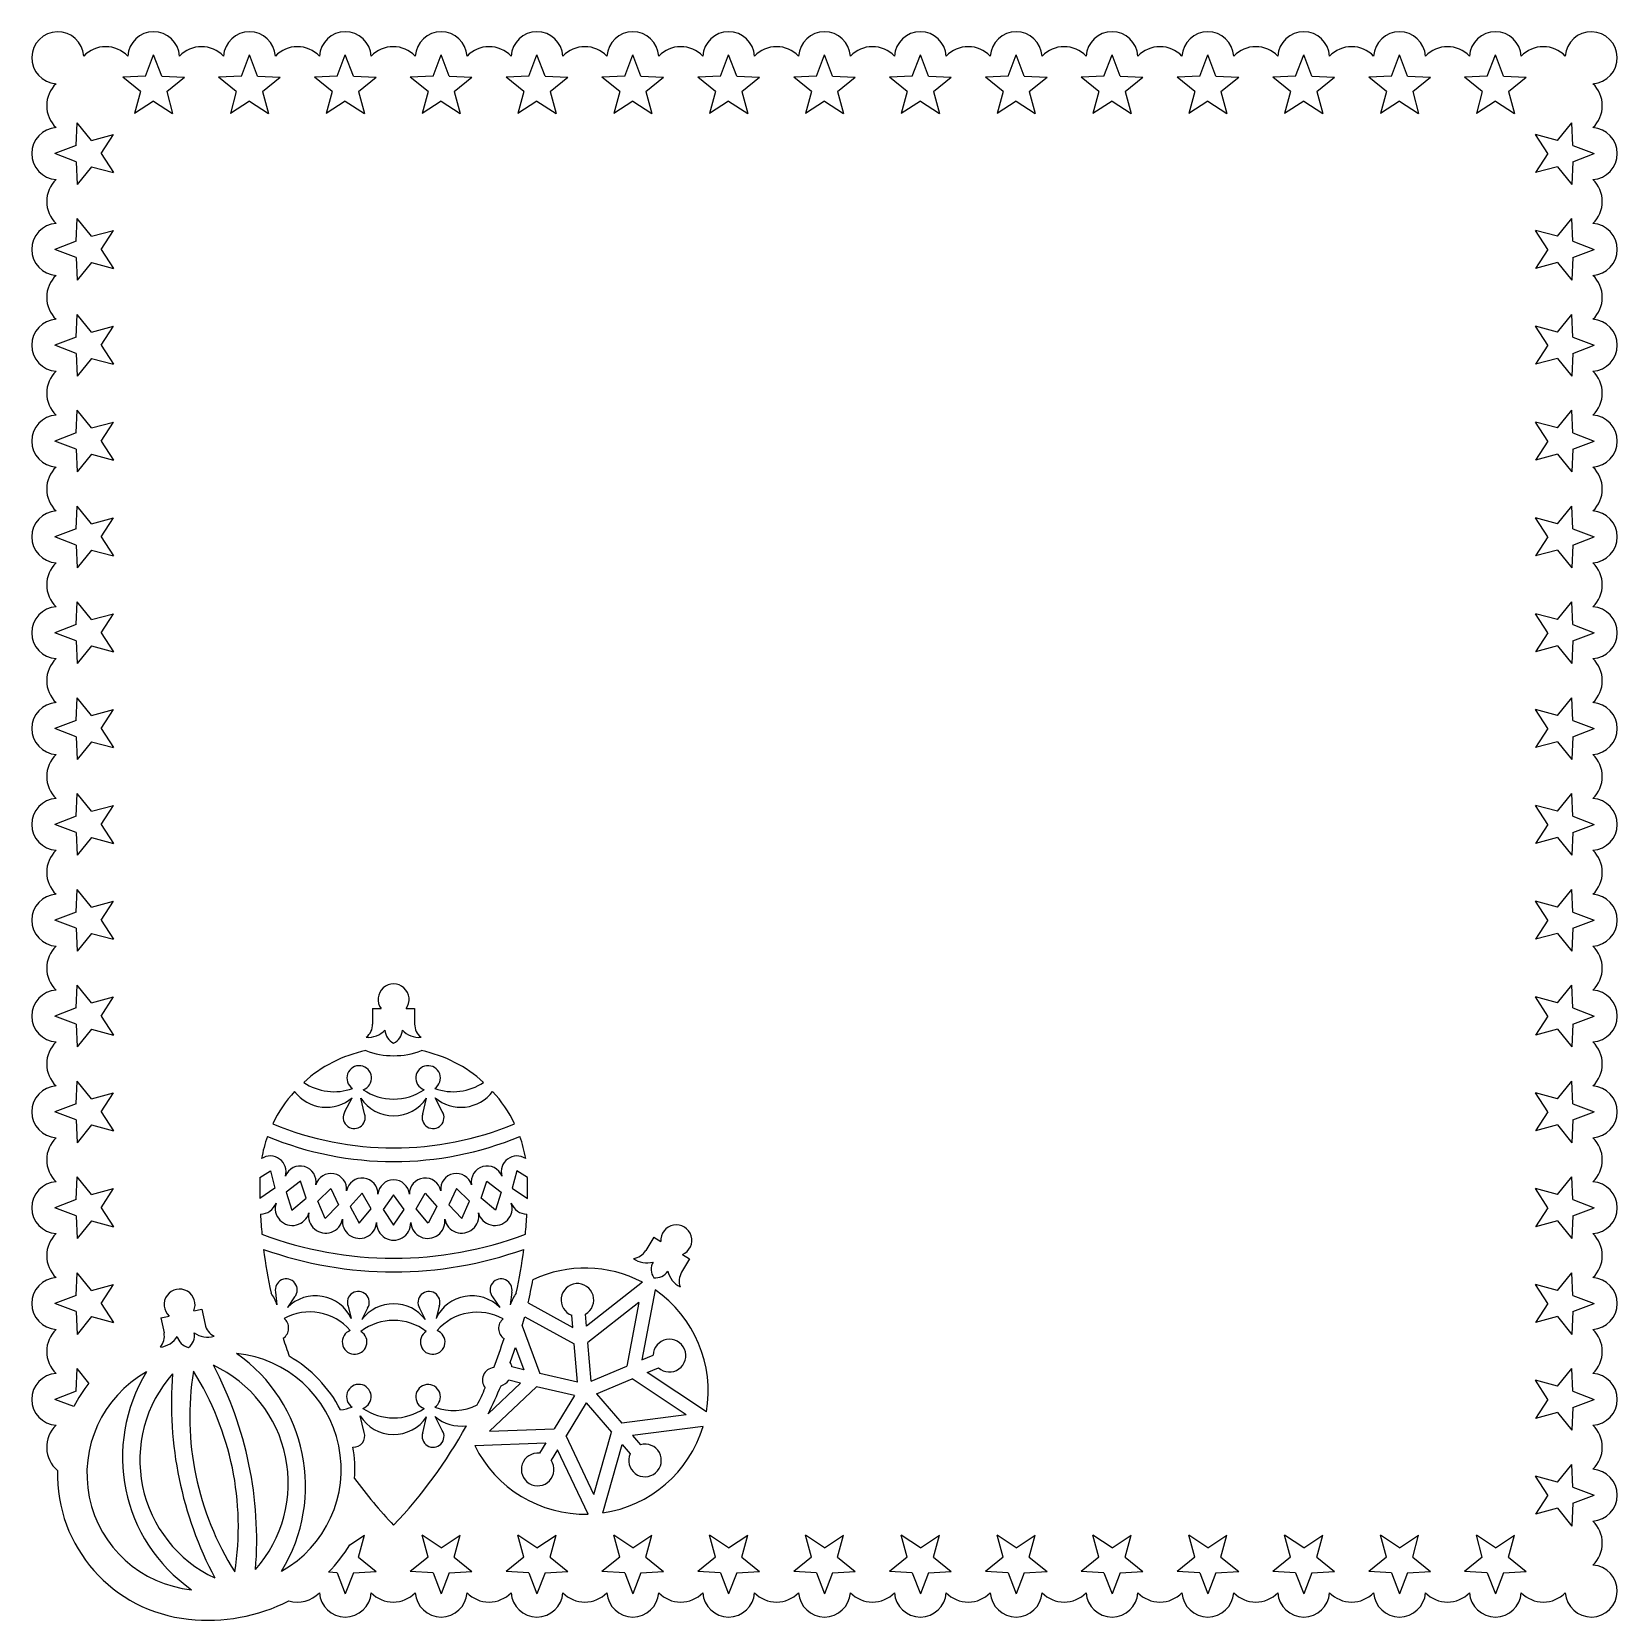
# Model space of a CAD drawing. Extents: x 360 to 782, y 324 to 556.
# Drawn here: x 360.2 to 591.8, y 323.5 to 555.6 of the extents above; entities that cross this region are included whole.
import ezdxf

# ---------------------------------------------------------------- set-up
doc = ezdxf.new("R2010")
doc.units = 0
doc.layers.get('0').update_dxf_attribs({"linetype": 'CONTINUOUS'})

msp = doc.modelspace()

# ---------------------------------------------------------------- linework, layer by layer
for p, q in [((376.774275, 549.134526), (377.959273, 552.237716)), ((379.14427, 549.134526), (377.959273, 552.237716)), ((390.774275, 549.134526), (391.959273, 552.237716)), ((393.14427, 549.134526), (391.959273, 552.237716)), ((404.774275, 549.134526), (405.959273, 552.237716)), ((407.14427, 549.134526), (405.959273, 552.237716)), ((418.774275, 549.134526), (419.959273, 552.237716)), ((421.14427, 549.134526), (419.959273, 552.237716)), ((432.774275, 549.134526), (433.959273, 552.237716)), ((435.14427, 549.134526), (433.959273, 552.237716)), ((446.774275, 549.134526), (447.959273, 552.237716)), ((449.14427, 549.134526), (447.959273, 552.237716)), ((460.774275, 549.134526), (461.959273, 552.237716)), ((463.14427, 549.134526), (461.959273, 552.237716)), ((474.774275, 549.134526), (475.959273, 552.237716)), ((477.14427, 549.134526), (475.959273, 552.237716)), ((488.774275, 549.134526), (489.959273, 552.237716)), ((491.14427, 549.134526), (489.959273, 552.237716)), ((502.774275, 549.134526), (503.959273, 552.237716)), ((505.14427, 549.134526), (503.959273, 552.237716)), ((516.774275, 549.134526), (517.959273, 552.237716)), ((519.14427, 549.134526), (517.959273, 552.237716)), ((530.774275, 549.134526), (531.959273, 552.237716)), ((533.14427, 549.134526), (531.959273, 552.237716)), ((544.774275, 549.134526), (545.959273, 552.237716)), ((547.14427, 549.134526), (545.959273, 552.237716)), ((558.774275, 549.134526), (559.959273, 552.237716)), ((561.14427, 549.134526), (559.959273, 552.237716)), ((572.774275, 549.134526), (573.959273, 552.237716)), ((575.14427, 549.134526), (573.959273, 552.237716)), ((376.774275, 549.134526), (373.456782, 548.966465)), ((376.041907, 546.880527), (373.456782, 548.966465)), ((379.14427, 549.134526), (382.461763, 548.966465)), ((379.876639, 546.880527), (382.461763, 548.966465)), ((390.774275, 549.134526), (387.456782, 548.966465)), ((390.041907, 546.880527), (387.456782, 548.966465)), ((393.14427, 549.134526), (396.461763, 548.966465)), ((393.876639, 546.880527), (396.461763, 548.966465)), ((404.774275, 549.134526), (401.456782, 548.966465)), ((404.041907, 546.880527), (401.456782, 548.966465)), ((407.14427, 549.134526), (410.461763, 548.966465)), ((407.876639, 546.880527), (410.461763, 548.966465)), ((418.774275, 549.134526), (415.456782, 548.966465)), ((418.041907, 546.880527), (415.456782, 548.966465)), ((421.14427, 549.134526), (424.461763, 548.966465)), ((421.876639, 546.880527), (424.461763, 548.966465)), ((432.774275, 549.134526), (429.456782, 548.966465)), ((432.041907, 546.880527), (429.456782, 548.966465)), ((435.14427, 549.134526), (438.461763, 548.966465)), ((435.876639, 546.880527), (438.461763, 548.966465)), ((446.774275, 549.134526), (443.456782, 548.966465)), ((446.041907, 546.880527), (443.456782, 548.966465)), ((449.14427, 549.134526), (452.461763, 548.966465)), ((449.876639, 546.880527), (452.461763, 548.966465)), ((460.774275, 549.134526), (457.456782, 548.966465)), ((460.041907, 546.880527), (457.456782, 548.966465)), ((463.14427, 549.134526), (466.461763, 548.966465)), ((463.876639, 546.880527), (466.461763, 548.966465)), ((474.774275, 549.134526), (471.456782, 548.966465)), ((474.041907, 546.880527), (471.456782, 548.966465)), ((477.14427, 549.134526), (480.461763, 548.966465)), ((477.876639, 546.880527), (480.461763, 548.966465)), ((488.774275, 549.134526), (485.456782, 548.966465)), ((488.041907, 546.880527), (485.456782, 548.966465)), ((491.14427, 549.134526), (494.461763, 548.966465)), ((491.876639, 546.880527), (494.461763, 548.966465)), ((502.774275, 549.134526), (499.456782, 548.966465)), ((502.041907, 546.880527), (499.456782, 548.966465)), ((505.14427, 549.134526), (508.461763, 548.966465)), ((505.876639, 546.880527), (508.461763, 548.966465)), ((516.774275, 549.134526), (513.456782, 548.966465)), ((516.041907, 546.880527), (513.456782, 548.966465)), ((519.14427, 549.134526), (522.461763, 548.966465)), ((519.876639, 546.880527), (522.461763, 548.966465)), ((530.774275, 549.134526), (527.456782, 548.966465)), ((530.041907, 546.880527), (527.456782, 548.966465)), ((533.14427, 549.134526), (536.461763, 548.966465)), ((533.876639, 546.880527), (536.461763, 548.966465)), ((544.774275, 549.134526), (541.456782, 548.966465)), ((544.041907, 546.880527), (541.456782, 548.966465)), ((547.14427, 549.134526), (550.461763, 548.966465)), ((547.876639, 546.880527), (550.461763, 548.966465)), ((558.774275, 549.134526), (555.456782, 548.966465)), ((558.041907, 546.880527), (555.456782, 548.966465)), ((561.14427, 549.134526), (564.461763, 548.966465)), ((561.876639, 546.880527), (564.461763, 548.966465)), ((572.774275, 549.134526), (569.456782, 548.966465)), ((572.041907, 546.880527), (569.456782, 548.966465)), ((575.14427, 549.134526), (578.461763, 548.966465)), ((575.876639, 546.880527), (578.461763, 548.966465)), ((376.041907, 546.880527), (375.17658, 543.673469)), ((377.959273, 545.487479), (375.17658, 543.673469)), ((377.959273, 545.487479), (380.741965, 543.673469)), ((379.876639, 546.880527), (380.741965, 543.673469)), ((390.041907, 546.880527), (389.17658, 543.673469)), ((391.959273, 545.487479), (389.17658, 543.673469)), ((391.959273, 545.487479), (394.741965, 543.673469)), ((393.876639, 546.880527), (394.741965, 543.673469)), ((404.041907, 546.880527), (403.17658, 543.673469)), ((405.959273, 545.487479), (403.17658, 543.673469)), ((405.959273, 545.487479), (408.741965, 543.673469)), ((407.876639, 546.880527), (408.741965, 543.673469)), ((418.041907, 546.880527), (417.17658, 543.673469)), ((419.959273, 545.487479), (417.17658, 543.673469)), ((419.959273, 545.487479), (422.741965, 543.673469)), ((421.876639, 546.880527), (422.741965, 543.673469)), ((432.041907, 546.880527), (431.17658, 543.673469)), ((433.959273, 545.487479), (431.17658, 543.673469)), ((433.959273, 545.487479), (436.741965, 543.673469)), ((435.876639, 546.880527), (436.741965, 543.673469)), ((446.041907, 546.880527), (445.17658, 543.673469)), ((447.959273, 545.487479), (445.17658, 543.673469)), ((447.959273, 545.487479), (450.741965, 543.673469)), ((449.876639, 546.880527), (450.741965, 543.673469)), ((460.041907, 546.880527), (459.17658, 543.673469)), ((461.959273, 545.487479), (459.17658, 543.673469)), ((461.959273, 545.487479), (464.741965, 543.673469)), ((463.876639, 546.880527), (464.741965, 543.673469)), ((474.041907, 546.880527), (473.17658, 543.673469)), ((475.959273, 545.487479), (473.17658, 543.673469)), ((475.959273, 545.487479), (478.741965, 543.673469)), ((477.876639, 546.880527), (478.741965, 543.673469)), ((488.041907, 546.880527), (487.17658, 543.673469)), ((489.959273, 545.487479), (487.17658, 543.673469)), ((489.959273, 545.487479), (492.741965, 543.673469)), ((491.876639, 546.880527), (492.741965, 543.673469)), ((502.041907, 546.880527), (501.17658, 543.673469)), ((503.959273, 545.487479), (501.17658, 543.673469)), ((503.959273, 545.487479), (506.741965, 543.673469)), ((505.876639, 546.880527), (506.741965, 543.673469)), ((516.041907, 546.880527), (515.17658, 543.673469)), ((517.959273, 545.487479), (515.17658, 543.673469)), ((517.959273, 545.487479), (520.741965, 543.673469)), ((519.876639, 546.880527), (520.741965, 543.673469)), ((530.041907, 546.880527), (529.17658, 543.673469)), ((531.959273, 545.487479), (529.17658, 543.673469)), ((531.959273, 545.487479), (534.741965, 543.673469)), ((533.876639, 546.880527), (534.741965, 543.673469)), ((544.041907, 546.880527), (543.17658, 543.673469)), ((545.959273, 545.487479), (543.17658, 543.673469)), ((545.959273, 545.487479), (548.741965, 543.673469)), ((547.876639, 546.880527), (548.741965, 543.673469)), ((558.041907, 546.880527), (557.17658, 543.673469)), ((559.959273, 545.487479), (557.17658, 543.673469)), ((559.959273, 545.487479), (562.741965, 543.673469)), ((561.876639, 546.880527), (562.741965, 543.673469)), ((572.041907, 546.880527), (571.17658, 543.673469)), ((573.959273, 545.487479), (571.17658, 543.673469)), ((573.959273, 545.487479), (576.741965, 543.673469)), ((575.876639, 546.880527), (576.741965, 543.673469)), ((366.636845, 538.997095), (366.804906, 542.314589)), ((368.890844, 539.729464), (366.804906, 542.314589)), ((583.027701, 539.729464), (585.113639, 542.314589)), ((585.2817, 538.997095), (585.113639, 542.314589)), ((366.636845, 538.997095), (363.533655, 537.812098)), ((368.890844, 539.729464), (372.097901, 540.59479)), ((370.283892, 537.812098), (372.097901, 540.59479)), ((583.027701, 539.729464), (579.820644, 540.59479)), ((581.634654, 537.812098), (579.820644, 540.59479)), ((585.2817, 538.997095), (588.38489, 537.812098)), ((366.636845, 536.627101), (363.533655, 537.812098)), ((366.636845, 536.627101), (366.804906, 533.309607)), ((370.283892, 537.812098), (372.097901, 535.029406)), ((581.634654, 537.812098), (579.820644, 535.029406)), ((585.2817, 536.627101), (585.113639, 533.309607)), ((585.2817, 536.627101), (588.38489, 537.812098)), ((368.890844, 535.894732), (366.804906, 533.309607)), ((368.890844, 535.894732), (372.097901, 535.029406)), ((583.027701, 535.894732), (579.820644, 535.029406)), ((583.027701, 535.894732), (585.113639, 533.309607)), ((366.636845, 524.997095), (366.804906, 528.314589)), ((368.890844, 525.729464), (366.804906, 528.314589)), ((583.027701, 525.729464), (585.113639, 528.314589)), ((585.2817, 524.997095), (585.113639, 528.314589)), ((366.636845, 524.997095), (363.533655, 523.812098)), ((368.890844, 525.729464), (372.097901, 526.59479)), ((370.283892, 523.812098), (372.097901, 526.59479)), ((581.634654, 523.812098), (579.820644, 526.59479)), ((583.027701, 525.729464), (579.820644, 526.59479)), ((585.2817, 524.997095), (588.38489, 523.812098)), ((366.636845, 522.627101), (363.533655, 523.812098)), ((366.636845, 522.627101), (366.804906, 519.309607)), ((370.283892, 523.812098), (372.097901, 521.029406)), ((581.634654, 523.812098), (579.820644, 521.029406)), ((585.2817, 522.627101), (585.113639, 519.309607)), ((585.2817, 522.627101), (588.38489, 523.812098)), ((368.890844, 521.894732), (366.804906, 519.309607)), ((368.890844, 521.894732), (372.097901, 521.029406)), ((583.027701, 521.894732), (579.820644, 521.029406)), ((583.027701, 521.894732), (585.113639, 519.309607)), ((366.636845, 510.997095), (366.804906, 514.314589)), ((368.890844, 511.729464), (366.804906, 514.314589)), ((583.027701, 511.729464), (585.113639, 514.314589)), ((585.2817, 510.997095), (585.113639, 514.314589)), ((366.636845, 510.997095), (363.533655, 509.812098)), ((368.890844, 511.729464), (372.097901, 512.59479)), ((370.283892, 509.812098), (372.097901, 512.59479)), ((583.027701, 511.729464), (579.820644, 512.59479)), ((581.634654, 509.812098), (579.820644, 512.59479)), ((585.2817, 510.997095), (588.38489, 509.812098)), ((366.636845, 508.627101), (363.533655, 509.812098)), ((366.636845, 508.627101), (366.804906, 505.309607)), ((370.283892, 509.812098), (372.097901, 507.029406)), ((581.634654, 509.812098), (579.820644, 507.029406)), ((585.2817, 508.627101), (585.113639, 505.309607)), ((585.2817, 508.627101), (588.38489, 509.812098)), ((368.890844, 507.894732), (366.804906, 505.309607)), ((368.890844, 507.894732), (372.097901, 507.029406)), ((583.027701, 507.894732), (579.820644, 507.029406)), ((583.027701, 507.894732), (585.113639, 505.309607)), ((366.636845, 496.997095), (366.804906, 500.314589)), ((368.890844, 497.729464), (366.804906, 500.314589)), ((583.027701, 497.729464), (585.113639, 500.314589)), ((585.2817, 496.997095), (585.113639, 500.314589)), ((366.636845, 496.997095), (363.533655, 495.812098)), ((368.890844, 497.729464), (372.097901, 498.59479)), ((370.283892, 495.812098), (372.097901, 498.59479)), ((581.634654, 495.812098), (579.820644, 498.59479)), ((583.027701, 497.729464), (579.820644, 498.59479)), ((585.2817, 496.997095), (588.38489, 495.812098)), ((366.636845, 494.627101), (363.533655, 495.812098)), ((366.636845, 494.627101), (366.804906, 491.309607)), ((370.283892, 495.812098), (372.097901, 493.029406)), ((581.634654, 495.812098), (579.820644, 493.029406)), ((585.2817, 494.627101), (585.113639, 491.309607)), ((585.2817, 494.627101), (588.38489, 495.812098)), ((368.890844, 493.894732), (366.804906, 491.309607)), ((368.890844, 493.894732), (372.097901, 493.029406)), ((583.027701, 493.894732), (579.820644, 493.029406)), ((583.027701, 493.894732), (585.113639, 491.309607)), ((366.636845, 482.997095), (366.804906, 486.314589)), ((368.890844, 483.729464), (366.804906, 486.314589)), ((583.027701, 483.729464), (585.113639, 486.314589)), ((585.2817, 482.997095), (585.113639, 486.314589)), ((366.636845, 482.997095), (363.533655, 481.812098)), ((368.890844, 483.729464), (372.097901, 484.59479)), ((370.283892, 481.812098), (372.097901, 484.59479)), ((581.634654, 481.812098), (579.820644, 484.59479)), ((583.027701, 483.729464), (579.820644, 484.59479)), ((585.2817, 482.997095), (588.38489, 481.812098)), ((366.636845, 480.627101), (363.533655, 481.812098)), ((366.636845, 480.627101), (366.804906, 477.309607)), ((370.283892, 481.812098), (372.097901, 479.029406)), ((581.634654, 481.812098), (579.820644, 479.029406)), ((585.2817, 480.627101), (585.113639, 477.309607)), ((585.2817, 480.627101), (588.38489, 481.812098)), ((368.890844, 479.894732), (366.804906, 477.309607)), ((368.890844, 479.894732), (372.097901, 479.029406)), ((583.027701, 479.894732), (579.820644, 479.029406)), ((583.027701, 479.894732), (585.113639, 477.309607)), ((366.636845, 468.997095), (366.804906, 472.314589)), ((368.890844, 469.729464), (366.804906, 472.314589)), ((583.027701, 469.729464), (585.113639, 472.314589)), ((585.2817, 468.997095), (585.113639, 472.314589)), ((366.636845, 468.997095), (363.533655, 467.812098)), ((368.890844, 469.729464), (372.097901, 470.59479)), ((370.283892, 467.812098), (372.097901, 470.59479)), ((581.634654, 467.812098), (579.820644, 470.59479)), ((583.027701, 469.729464), (579.820644, 470.59479)), ((585.2817, 468.997095), (588.38489, 467.812098)), ((366.636845, 466.627101), (363.533655, 467.812098)), ((366.636845, 466.627101), (366.804906, 463.309607)), ((370.283892, 467.812098), (372.097901, 465.029406)), ((581.634654, 467.812098), (579.820644, 465.029406)), ((585.2817, 466.627101), (585.113639, 463.309607)), ((585.2817, 466.627101), (588.38489, 467.812098)), ((368.890844, 465.894732), (366.804906, 463.309607)), ((368.890844, 465.894732), (372.097901, 465.029406)), ((583.027701, 465.894732), (579.820644, 465.029406)), ((583.027701, 465.894732), (585.113639, 463.309607)), ((366.636845, 454.997095), (366.804906, 458.314589)), ((368.890844, 455.729464), (366.804906, 458.314589)), ((583.027701, 455.729464), (585.113639, 458.314589)), ((585.2817, 454.997095), (585.113639, 458.314589)), ((366.636845, 454.997095), (363.533655, 453.812098)), ((368.890844, 455.729464), (372.097901, 456.59479)), ((370.283892, 453.812098), (372.097901, 456.59479)), ((583.027701, 455.729464), (579.820644, 456.59479)), ((581.634654, 453.812098), (579.820644, 456.59479)), ((585.2817, 454.997095), (588.38489, 453.812098)), ((366.636845, 452.627101), (363.533655, 453.812098)), ((366.636845, 452.627101), (366.804906, 449.309607)), ((370.283892, 453.812098), (372.097901, 451.029406)), ((581.634654, 453.812098), (579.820644, 451.029406)), ((585.2817, 452.627101), (585.113639, 449.309607)), ((585.2817, 452.627101), (588.38489, 453.812098)), ((368.890844, 451.894732), (366.804906, 449.309607)), ((368.890844, 451.894732), (372.097901, 451.029406)), ((583.027701, 451.894732), (579.820644, 451.029406)), ((583.027701, 451.894732), (585.113639, 449.309607)), ((366.636845, 440.997095), (366.804906, 444.314589)), ((368.890844, 441.729464), (366.804906, 444.314589)), ((583.027701, 441.729464), (585.113639, 444.314589)), ((585.2817, 440.997095), (585.113639, 444.314589)), ((366.636845, 440.997095), (363.533655, 439.812098)), ((368.890844, 441.729464), (372.097901, 442.59479)), ((370.283892, 439.812098), (372.097901, 442.59479)), ((581.634654, 439.812098), (579.820644, 442.59479)), ((583.027701, 441.729464), (579.820644, 442.59479)), ((585.2817, 440.997095), (588.38489, 439.812098)), ((366.636845, 438.627101), (363.533655, 439.812098)), ((366.636845, 438.627101), (366.804906, 435.309607)), ((370.283892, 439.812098), (372.097901, 437.029406)), ((581.634654, 439.812098), (579.820644, 437.029406)), ((585.2817, 438.627101), (585.113639, 435.309607)), ((585.2817, 438.627101), (588.38489, 439.812098)), ((368.890844, 437.894732), (366.804906, 435.309607)), ((368.890844, 437.894732), (372.097901, 437.029406)), ((583.027701, 437.894732), (579.820644, 437.029406)), ((583.027701, 437.894732), (585.113639, 435.309607)), ((366.636845, 426.997095), (366.804906, 430.314589)), ((368.890844, 427.729464), (366.804906, 430.314589)), ((583.027701, 427.729464), (585.113639, 430.314589)), ((585.2817, 426.997095), (585.113639, 430.314589)), ((368.890844, 427.729464), (372.097901, 428.59479)), ((370.283892, 425.812098), (372.097901, 428.59479)), ((583.027701, 427.729464), (579.820644, 428.59479)), ((581.634654, 425.812098), (579.820644, 428.59479)), ((366.636845, 426.997095), (363.533655, 425.812098)), ((366.636845, 424.627101), (363.533655, 425.812098)), ((370.283892, 425.812098), (372.097901, 423.029406)), ((581.634654, 425.812098), (579.820644, 423.029406)), ((585.2817, 426.997095), (588.38489, 425.812098)), ((585.2817, 424.627101), (588.38489, 425.812098)), ((366.636845, 424.627101), (366.804906, 421.309607)), ((368.890844, 423.894732), (366.804906, 421.309607)), ((368.890844, 423.894732), (372.097901, 423.029406)), ((583.027701, 423.894732), (579.820644, 423.029406)), ((583.027701, 423.894732), (585.113639, 421.309607)), ((585.2817, 424.627101), (585.113639, 421.309607)), ((366.636845, 412.997095), (366.804906, 416.314589)), ((368.890844, 413.729464), (366.804906, 416.314589)), ((583.027701, 413.729464), (585.113639, 416.314589)), ((585.2817, 412.997095), (585.113639, 416.314589)), ((368.890844, 413.729464), (372.097901, 414.59479)), ((370.283892, 411.812098), (372.097901, 414.59479)), ((583.027701, 413.729464), (579.820644, 414.59479)), ((581.634654, 411.812098), (579.820644, 414.59479)), ((366.636845, 412.997095), (363.533655, 411.812098)), ((366.636845, 410.627101), (363.533655, 411.812098)), ((370.283892, 411.812098), (372.097901, 409.029406)), ((409.956964, 412.906428), (411.191641, 412.906428)), ((409.956964, 412.906428), (409.956964, 410.639259)), ((414.853438, 412.906428), (416.088115, 412.906428)), ((416.088115, 412.906428), (416.088115, 410.639259)), ((581.634654, 411.812098), (579.820644, 409.029406)), ((585.2817, 412.997095), (588.38489, 411.812098)), ((585.2817, 410.627101), (588.38489, 411.812098)), ((366.636845, 410.627101), (366.804906, 407.309607)), ((368.890844, 409.894732), (366.804906, 407.309607)), ((368.890844, 409.894732), (372.097901, 409.029406)), ((583.027701, 409.894732), (579.820644, 409.029406)), ((583.027701, 409.894732), (585.113639, 407.309607)), ((585.2817, 410.627101), (585.113639, 407.309607)), ((366.636845, 398.997095), (366.804906, 402.314589)), ((368.890844, 399.729464), (366.804906, 402.314589)), ((583.027701, 399.729464), (585.113639, 402.314589)), ((585.2817, 398.997095), (585.113639, 402.314589)), ((368.890844, 399.729464), (372.097901, 400.59479)), ((370.283892, 397.812098), (372.097901, 400.59479)), ((405.91495, 397.855213), (406.966189, 399.885273)), ((408.77809, 397.514401), (408.210095, 399.826809)), ((417.266988, 397.514401), (417.834984, 399.826809)), ((420.130129, 397.855213), (419.088306, 399.86709)), ((583.027701, 399.729464), (579.820644, 400.59479)), ((581.634654, 397.812098), (579.820644, 400.59479)), ((366.636845, 398.997095), (363.533655, 397.812098)), ((366.636845, 396.627101), (363.533655, 397.812098)), ((370.283892, 397.812098), (372.097901, 395.029406)), ((581.634654, 397.812098), (579.820644, 395.029406)), ((585.2817, 398.997095), (588.38489, 397.812098)), ((585.2817, 396.627101), (588.38489, 397.812098)), ((366.636845, 396.627101), (366.804906, 393.309607)), ((368.890844, 395.894732), (366.804906, 393.309607)), ((368.890844, 395.894732), (372.097901, 395.029406)), ((583.027701, 395.894732), (579.820644, 395.029406)), ((583.027701, 395.894732), (585.113639, 393.309607)), ((585.2817, 396.627101), (585.113639, 393.309607)), ((366.636845, 384.997095), (366.804906, 388.314589)), ((368.890844, 385.729464), (366.804906, 388.314589)), ((393.493344, 388.21633), (395.040327, 389.213836)), ((395.040327, 389.213836), (395.689664, 386.660514)), ((399.413422, 387.690315), (397.318127, 386.093182)), ((400.260789, 385.197), (399.413422, 387.690315)), ((425.782773, 385.18978), (426.631551, 387.682616)), ((426.631551, 387.682616), (428.725941, 386.084297)), ((431.005507, 389.203662), (430.354725, 386.650708)), ((432.551992, 388.205238), (431.005507, 389.203662)), ((583.027701, 385.729464), (585.113639, 388.314589)), ((585.2817, 384.997095), (585.113639, 388.314589)), ((368.890844, 385.729464), (372.097901, 386.59479)), ((370.283892, 383.812098), (372.097901, 386.59479)), ((395.689664, 386.660514), (393.487719, 385.154787)), ((397.318127, 386.093182), (398.135026, 383.457445)), ((401.955185, 384.782187), (403.858493, 386.602096)), ((403.858493, 386.602096), (404.979045, 384.217677)), ((408.439234, 385.938591), (406.68818, 383.970114)), ((409.747936, 383.653434), (408.439234, 385.938591)), ((413.021917, 385.672661), (411.486197, 383.556338)), ((414.55723, 383.55634), (413.021917, 385.672661)), ((416.294754, 383.651582), (417.604749, 385.935999)), ((417.604749, 385.935999), (419.354689, 383.966531)), ((422.185864, 386.596912), (421.063964, 384.213127)), ((424.088142, 384.775926), (422.185864, 386.596912)), ((428.725941, 386.084297), (427.907552, 383.449023)), ((430.354725, 386.650708), (432.557125, 385.14284)), ((583.027701, 385.729464), (579.820644, 386.59479)), ((581.634654, 383.812098), (579.820644, 386.59479)), ((366.636845, 384.997095), (363.533655, 383.812098)), ((366.636845, 382.627101), (363.533655, 383.812098)), ((370.283892, 383.812098), (372.097901, 381.029406)), ((398.135026, 383.457445), (400.260789, 385.197)), ((403.036969, 382.257377), (401.955185, 384.782187)), ((404.979045, 384.217677), (403.036969, 382.257377)), ((406.68818, 383.970114), (407.994223, 381.539336)), ((407.994223, 381.539336), (409.747936, 383.653434)), ((411.486197, 383.556338), (413.020671, 381.268521)), ((413.020671, 381.268521), (414.55723, 383.55634)), ((418.047271, 381.536492), (416.294754, 383.651582)), ((419.354689, 383.966531), (418.047271, 381.536492)), ((421.063964, 384.213127), (423.00493, 382.251729)), ((423.00493, 382.251729), (424.088142, 384.775926)), ((427.907552, 383.449023), (425.782773, 385.18978)), ((581.634654, 383.812098), (579.820644, 381.029406)), ((585.2817, 384.997095), (588.38489, 383.812098)), ((585.2817, 382.627101), (588.38489, 383.812098)), ((366.636845, 382.627101), (366.804906, 379.309607)), ((368.890844, 381.894732), (366.804906, 379.309607)), ((368.890844, 381.894732), (372.097901, 381.029406)), ((583.027701, 381.894732), (579.820644, 381.029406)), ((583.027701, 381.894732), (585.113639, 379.309607)), ((585.2817, 382.627101), (585.113639, 379.309607)), ((451.01306, 379.496701), (449.839289, 377.557032)), ((451.01306, 379.496701), (452.069384, 378.857477)), ((456.258546, 376.322448), (455.084775, 374.38278)), ((455.202222, 376.961672), (456.258546, 376.322448)), ((366.636845, 370.997095), (366.804906, 374.314589)), ((368.890844, 371.729464), (366.804906, 374.314589)), ((583.027701, 371.729464), (585.113639, 374.314589)), ((585.2817, 370.997095), (585.113639, 374.314589)), ((368.890844, 371.729464), (372.097901, 372.59479)), ((370.283892, 369.812098), (372.097901, 372.59479)), ((395.76383, 371.472719), (395.981905, 369.619273)), ((430.281248, 371.472719), (430.063174, 369.619273)), ((449.357026, 372.92605), (441.194629, 366.500345)), ((451.206029, 371.807145), (449.300351, 361.59525)), ((581.634654, 369.812098), (579.820644, 372.59479)), ((583.027701, 371.729464), (579.820644, 372.59479)), ((366.636845, 370.997095), (363.533655, 369.812098)), ((366.636845, 368.627101), (363.533655, 369.812098)), ((370.283892, 369.812098), (372.097901, 367.029406)), ((398.563014, 370.781131), (397.506867, 369.242504)), ((406.358793, 369.426612), (406.834035, 367.621906)), ((409.227204, 369.133454), (408.396712, 367.462198)), ((416.817874, 369.133454), (417.648367, 367.462198)), ((419.686286, 369.426612), (419.211043, 367.621906)), ((427.482065, 370.781131), (428.538212, 369.242504)), ((432.658998, 369.895128), (439.201703, 366.332287)), ((448.827513, 369.963824), (441.395912, 364.113425)), ((448.827513, 369.963824), (447.092455, 360.66622)), ((581.634654, 369.812098), (579.820644, 367.029406)), ((585.2817, 370.997095), (588.38489, 369.812098)), ((585.2817, 368.627101), (588.38489, 369.812098)), ((366.636845, 368.627101), (366.804906, 365.309607)), ((368.890844, 367.894732), (366.804906, 365.309607)), ((368.890844, 367.894732), (372.097901, 367.029406)), ((379.018666, 367.735191), (380.227843, 367.984827)), ((379.018666, 367.735191), (379.477059, 365.514846)), ((383.814012, 368.725196), (385.023189, 368.974832)), ((385.023189, 368.974832), (385.481582, 366.754488)), ((432.162333, 367.888277), (439.402985, 363.945367)), ((439.201703, 366.332287), (439.05263, 368.100069)), ((441.194629, 366.500345), (441.045557, 368.268127)), ((583.027701, 367.894732), (579.820644, 367.029406)), ((583.027701, 367.894732), (585.113639, 365.309607)), ((585.2817, 368.627101), (585.113639, 365.309607)), ((431.799897, 366.558251), (434.36417, 359.592877)), ((430.830779, 363.401598), (432.031874, 360.139045)), ((439.878922, 358.301455), (439.402985, 363.945367)), ((441.871848, 358.469513), (441.395912, 364.113425)), ((449.300351, 361.59525), (450.935546, 362.283301)), ((366.636845, 356.997095), (366.804906, 360.314589)), ((368.510203, 358.201196), (366.804906, 360.314589)), ((432.031874, 360.139045), (430.304548, 360.543544)), ((441.871848, 358.469513), (447.092455, 360.66622)), ((450.076033, 359.751798), (451.711227, 360.439849)), ((458.70956, 353.974549), (450.076033, 359.751798)), ((583.027701, 357.729464), (585.113639, 360.314589)), ((585.2817, 356.997095), (585.113639, 360.314589)), ((426.81554, 353.685484), (431.575859, 358.191726)), ((427.039469, 351.143481), (433.908155, 357.645559)), ((431.575859, 358.191726), (429.848533, 358.596225)), ((439.422907, 356.354136), (433.908155, 357.645559)), ((439.878922, 358.301455), (434.36417, 359.592877)), ((442.647529, 356.62606), (447.868136, 358.822767)), ((455.728688, 353.562767), (447.868136, 358.822767)), ((583.027701, 357.729464), (579.820644, 358.59479)), ((581.634654, 355.812098), (579.820644, 358.59479)), ((366.636845, 356.997095), (363.533655, 355.812098)), ((366.286776, 354.76078), (363.533655, 355.812098)), ((439.422907, 356.354136), (436.490539, 351.508367)), ((441.134, 355.318686), (438.201632, 350.472916)), ((441.134, 355.318686), (444.836449, 351.032413)), ((442.647529, 356.62606), (446.349978, 352.339788)), ((581.634654, 355.812098), (579.820644, 353.029406)), ((585.2817, 356.997095), (588.38489, 355.812098)), ((585.2817, 354.627101), (588.38489, 355.812098)), ((408.709801, 350.956996), (408.121209, 353.391346)), ((417.266988, 350.941475), (417.834984, 353.253883)), ((420.130129, 351.282286), (419.088306, 353.294164)), ((455.728688, 353.562767), (446.349978, 352.339788)), ((583.027701, 353.894732), (579.820644, 353.029406)), ((583.027701, 353.894732), (585.113639, 351.309607)), ((585.2817, 354.627101), (585.113639, 351.309607)), ((427.039469, 351.143481), (436.490539, 351.508367)), ((442.262936, 341.931155), (438.201632, 350.472916)), ((442.262936, 341.931155), (444.836449, 351.032413)), ((458.216791, 351.870282), (447.915816, 350.52704)), ((447.915816, 350.52704), (449.075494, 349.184497)), ((424.869932, 349.058229), (435.250384, 349.458997)), ((435.250384, 349.458997), (434.331909, 347.941209)), ((436.961477, 348.423547), (436.043003, 346.905758)), ((441.422153, 339.041821), (436.961477, 348.423547)), ((443.575704, 339.223425), (446.402287, 349.219665)), ((446.402287, 349.219665), (447.561965, 347.877122)), ((583.027701, 343.729464), (585.113639, 346.314589)), ((585.2817, 342.997095), (585.113639, 346.314589)), ((583.027701, 343.729464), (579.820644, 344.59479)), ((581.634654, 341.812098), (579.820644, 344.59479)), ((581.634654, 341.812098), (579.820644, 339.029406)), ((585.2817, 342.997095), (588.38489, 341.812098)), ((585.2817, 340.627101), (588.38489, 341.812098)), ((583.027701, 339.894732), (579.820644, 339.029406)), ((583.027701, 339.894732), (585.113639, 337.309607)), ((585.2817, 340.627101), (585.113639, 337.309607)), ((406.627197, 334.57213), (408.741965, 335.950727)), ((407.876639, 332.743669), (408.741965, 335.950727)), ((418.041907, 332.743669), (417.17658, 335.950727)), ((419.959273, 334.136717), (417.17658, 335.950727)), ((419.959273, 334.136717), (422.741965, 335.950727)), ((421.876639, 332.743669), (422.741965, 335.950727)), ((432.041907, 332.743669), (431.17658, 335.950727)), ((433.959273, 334.136717), (431.17658, 335.950727)), ((433.959273, 334.136717), (436.741965, 335.950727)), ((435.876639, 332.743669), (436.741965, 335.950727)), ((447.959273, 334.136717), (445.17658, 335.950727)), ((446.041907, 332.743669), (445.17658, 335.950727)), ((447.959273, 334.136717), (450.741965, 335.950727)), ((449.876639, 332.743669), (450.741965, 335.950727)), ((460.041907, 332.743669), (459.17658, 335.950727)), ((461.959273, 334.136717), (459.17658, 335.950727)), ((461.959273, 334.136717), (464.741965, 335.950727)), ((463.876639, 332.743669), (464.741965, 335.950727)), ((474.041907, 332.743669), (473.17658, 335.950727)), ((475.959273, 334.136717), (473.17658, 335.950727)), ((475.959273, 334.136717), (478.741965, 335.950727)), ((477.876639, 332.743669), (478.741965, 335.950727)), ((489.959273, 334.136717), (487.17658, 335.950727)), ((488.041907, 332.743669), (487.17658, 335.950727)), ((489.959273, 334.136717), (492.741965, 335.950727)), ((491.876639, 332.743669), (492.741965, 335.950727)), ((502.041907, 332.743669), (501.17658, 335.950727)), ((503.959273, 334.136717), (501.17658, 335.950727)), ((503.959273, 334.136717), (506.741965, 335.950727)), ((505.876639, 332.743669), (506.741965, 335.950727)), ((516.041907, 332.743669), (515.17658, 335.950727)), ((517.959273, 334.136717), (515.17658, 335.950727)), ((517.959273, 334.136717), (520.741965, 335.950727)), ((519.876639, 332.743669), (520.741965, 335.950727)), ((531.959273, 334.136717), (529.17658, 335.950727)), ((530.041907, 332.743669), (529.17658, 335.950727)), ((531.959273, 334.136717), (534.741965, 335.950727)), ((533.876639, 332.743669), (534.741965, 335.950727)), ((544.041907, 332.743669), (543.17658, 335.950727)), ((545.959273, 334.136717), (543.17658, 335.950727)), ((545.959273, 334.136717), (548.741965, 335.950727)), ((547.876639, 332.743669), (548.741965, 335.950727)), ((558.041907, 332.743669), (557.17658, 335.950727)), ((559.959273, 334.136717), (557.17658, 335.950727)), ((559.959273, 334.136717), (562.741965, 335.950727)), ((561.876639, 332.743669), (562.741965, 335.950727)), ((573.959273, 334.136717), (571.17658, 335.950727)), ((572.041907, 332.743669), (571.17658, 335.950727)), ((573.959273, 334.136717), (576.741965, 335.950727)), ((575.876639, 332.743669), (576.741965, 335.950727)), ((407.876639, 332.743669), (410.461763, 330.657731)), ((418.041907, 332.743669), (415.456782, 330.657731)), ((421.876639, 332.743669), (424.461763, 330.657731)), ((432.041907, 332.743669), (429.456782, 330.657731)), ((435.876639, 332.743669), (438.461763, 330.657731)), ((446.041907, 332.743669), (443.456782, 330.657731)), ((449.876639, 332.743669), (452.461763, 330.657731)), ((460.041907, 332.743669), (457.456782, 330.657731)), ((463.876639, 332.743669), (466.461763, 330.657731)), ((474.041907, 332.743669), (471.456782, 330.657731)), ((477.876639, 332.743669), (480.461763, 330.657731)), ((488.041907, 332.743669), (485.456782, 330.657731)), ((491.876639, 332.743669), (494.461763, 330.657731)), ((502.041907, 332.743669), (499.456782, 330.657731)), ((505.876639, 332.743669), (508.461763, 330.657731)), ((516.041907, 332.743669), (513.456782, 330.657731)), ((519.876639, 332.743669), (522.461763, 330.657731)), ((530.041907, 332.743669), (527.456782, 330.657731)), ((533.876639, 332.743669), (536.461763, 330.657731)), ((544.041907, 332.743669), (541.456782, 330.657731)), ((547.876639, 332.743669), (550.461763, 330.657731)), ((558.041907, 332.743669), (555.456782, 330.657731)), ((561.876639, 332.743669), (564.461763, 330.657731)), ((572.041907, 332.743669), (569.456782, 330.657731)), ((575.876639, 332.743669), (578.461763, 330.657731)), ((404.774275, 330.48967), (403.503196, 330.554062)), ((404.774275, 330.48967), (405.959273, 327.38648)), ((407.14427, 330.48967), (405.959273, 327.38648)), ((407.14427, 330.48967), (410.461763, 330.657731)), ((418.774275, 330.48967), (415.456782, 330.657731)), ((418.774275, 330.48967), (419.959273, 327.38648)), ((421.14427, 330.48967), (419.959273, 327.38648)), ((421.14427, 330.48967), (424.461763, 330.657731)), ((432.774275, 330.48967), (429.456782, 330.657731)), ((432.774275, 330.48967), (433.959273, 327.38648)), ((435.14427, 330.48967), (433.959273, 327.38648)), ((435.14427, 330.48967), (438.461763, 330.657731)), ((446.774275, 330.48967), (443.456782, 330.657731)), ((446.774275, 330.48967), (447.959273, 327.38648)), ((449.14427, 330.48967), (447.959273, 327.38648)), ((449.14427, 330.48967), (452.461763, 330.657731)), ((460.774275, 330.48967), (457.456782, 330.657731)), ((460.774275, 330.48967), (461.959273, 327.38648)), ((463.14427, 330.48967), (461.959273, 327.38648)), ((463.14427, 330.48967), (466.461763, 330.657731)), ((474.774275, 330.48967), (471.456782, 330.657731)), ((474.774275, 330.48967), (475.959273, 327.38648)), ((477.14427, 330.48967), (475.959273, 327.38648)), ((477.14427, 330.48967), (480.461763, 330.657731)), ((488.774275, 330.48967), (485.456782, 330.657731)), ((488.774275, 330.48967), (489.959273, 327.38648)), ((491.14427, 330.48967), (489.959273, 327.38648)), ((491.14427, 330.48967), (494.461763, 330.657731)), ((502.774275, 330.48967), (499.456782, 330.657731)), ((502.774275, 330.48967), (503.959273, 327.38648)), ((505.14427, 330.48967), (503.959273, 327.38648)), ((505.14427, 330.48967), (508.461763, 330.657731)), ((516.774275, 330.48967), (513.456782, 330.657731)), ((516.774275, 330.48967), (517.959273, 327.38648)), ((519.14427, 330.48967), (517.959273, 327.38648)), ((519.14427, 330.48967), (522.461763, 330.657731)), ((530.774275, 330.48967), (527.456782, 330.657731)), ((530.774275, 330.48967), (531.959273, 327.38648)), ((533.14427, 330.48967), (531.959273, 327.38648)), ((533.14427, 330.48967), (536.461763, 330.657731)), ((544.774275, 330.48967), (541.456782, 330.657731)), ((544.774275, 330.48967), (545.959273, 327.38648)), ((547.14427, 330.48967), (545.959273, 327.38648)), ((547.14427, 330.48967), (550.461763, 330.657731)), ((558.774275, 330.48967), (555.456782, 330.657731)), ((558.774275, 330.48967), (559.959273, 327.38648)), ((561.14427, 330.48967), (559.959273, 327.38648)), ((561.14427, 330.48967), (564.461763, 330.657731)), ((572.774275, 330.48967), (569.456782, 330.657731)), ((572.774275, 330.48967), (573.959273, 327.38648)), ((575.14427, 330.48967), (573.959273, 327.38648)), ((575.14427, 330.48967), (578.461763, 330.657731))]:
    msp.add_line(p, q)
for centre, radius, start, end in [((363.959273, 551.812098), 3.797269, 3.819458, 266.180542), ((377.959273, 551.812098), 3.797269, 3.819458, 176.180542), ((391.959273, 551.812098), 3.797269, 3.819458, 176.180542), ((405.959273, 551.812098), 3.797269, 3.819458, 176.180542), ((419.959273, 551.812098), 3.797269, 3.819458, 176.180542), ((433.959273, 551.812098), 3.797269, 3.819458, 176.180542), ((447.959273, 551.812098), 3.797269, 3.819458, 176.180542), ((461.959273, 551.812098), 3.797269, 3.819458, 176.180542), ((475.959273, 551.812098), 3.797269, 3.819458, 176.180542), ((489.959273, 551.812098), 3.797269, 3.819458, 176.180542), ((503.959273, 551.812098), 3.797269, 3.819458, 176.180542), ((517.959273, 551.812098), 3.797269, 3.819458, 176.180542), ((531.959273, 551.812098), 3.797269, 3.819458, 176.180542), ((545.959273, 551.812098), 3.797269, 3.819458, 176.180542), ((559.959273, 551.812098), 3.797269, 3.819458, 176.180542), ((573.959273, 551.812098), 3.797269, 3.819458, 176.180542), ((587.959273, 551.812098), 3.797269, 273.819458, 176.180542), ((370.959273, 548.966465), 4.462374, 43.977774, 136.022226), ((384.959273, 548.966465), 4.462374, 43.977774, 136.022226), ((398.959273, 548.966465), 4.462374, 43.977774, 136.022226), ((412.959273, 548.966465), 4.462374, 43.977774, 136.022226), ((426.959273, 548.966465), 4.462374, 43.977774, 136.022226), ((440.959273, 548.966465), 4.462374, 43.977774, 136.022226), ((454.959273, 548.966465), 4.462374, 43.977774, 136.022226), ((468.959273, 548.966465), 4.462374, 43.977774, 136.022226), ((482.959273, 548.966465), 4.462374, 43.977774, 136.022226), ((496.959273, 548.966465), 4.462374, 43.977774, 136.022226), ((510.959273, 548.966465), 4.462374, 43.977774, 136.022226), ((524.959273, 548.966465), 4.462374, 43.977774, 136.022226), ((538.959273, 548.966465), 4.462374, 43.977774, 136.022226), ((552.959273, 548.966465), 4.462374, 43.977774, 136.022226), ((566.959273, 548.966465), 4.462374, 43.977774, 136.022226), ((580.959273, 548.966465), 4.462374, 43.977774, 136.022226), ((366.804906, 544.812098), 4.462374, 133.977774, 226.022226), ((585.113639, 544.812098), 4.462374, 313.977774, 46.022226), ((363.959273, 537.812098), 3.797269, 93.819458, 266.180542), ((587.959273, 537.812098), 3.797269, 273.819458, 86.180542), ((366.804906, 530.812098), 4.462374, 133.977774, 226.022226), ((585.113639, 530.812098), 4.462374, 313.977774, 46.022226), ((363.959273, 523.812098), 3.797269, 93.819458, 266.180542), ((587.959273, 523.812098), 3.797269, 273.819458, 86.180542), ((366.804906, 516.812098), 4.462374, 133.977774, 226.022226), ((585.113639, 516.812098), 4.462374, 313.977774, 46.022226), ((363.959273, 509.812098), 3.797269, 93.819458, 266.180542), ((587.959273, 509.812098), 3.797269, 273.819458, 86.180542), ((366.804906, 502.812098), 4.462374, 133.977774, 226.022226), ((585.113639, 502.812098), 4.462374, 313.977774, 46.022226), ((363.959273, 495.812098), 3.797269, 93.819458, 266.180542), ((587.959273, 495.812098), 3.797269, 273.819458, 86.180542), ((366.804906, 488.812098), 4.462374, 133.977774, 226.022226), ((585.113639, 488.812098), 4.462374, 313.977774, 46.022226), ((363.959273, 481.812098), 3.797269, 93.819458, 266.180542), ((587.959273, 481.812098), 3.797269, 273.819458, 86.180542), ((366.804906, 474.812098), 4.462374, 133.977774, 226.022226), ((585.113639, 474.812098), 4.462374, 313.977774, 46.022226), ((363.959273, 467.812098), 3.797269, 93.819458, 266.180542), ((587.959273, 467.812098), 3.797269, 273.819458, 86.180542), ((366.804906, 460.812098), 4.462374, 133.977774, 226.022226), ((585.113639, 460.812098), 4.462374, 313.977774, 46.022226), ((363.959273, 453.812098), 3.797269, 93.819458, 266.180542), ((587.959273, 453.812098), 3.797269, 273.819458, 86.180542), ((366.804906, 446.812098), 4.462374, 133.977774, 226.022226), ((585.113639, 446.812098), 4.462374, 313.977774, 46.022226), ((363.959273, 439.812098), 3.797269, 93.819458, 266.180542), ((587.959273, 439.812098), 3.797269, 273.819458, 86.180542), ((366.804906, 432.812098), 4.462374, 133.977774, 226.022226), ((585.113639, 432.812098), 4.462374, 313.977774, 46.022226), ((363.959273, 425.812098), 3.797269, 93.819458, 266.180542), ((587.959273, 425.812098), 3.797269, 273.819458, 86.180542), ((366.804906, 418.812098), 4.462374, 133.977774, 226.022226), ((585.113639, 418.812098), 4.462374, 313.977774, 46.022226), ((363.959273, 411.812098), 3.797269, 93.819458, 266.180542), ((413.022539, 414.233121), 2.26104, 324.07241, 215.92759), ((587.959273, 411.812098), 3.797269, 273.819458, 86.180542), ((407.494677, 410.639259), 2.462287, 308.411705, 0), ((409.304533, 412.070744), 3.372496, 265.237265, 316.534383), ((413.978514, 409.848156), 2.228397, 182.505519, 244.596097), ((412.066564, 409.848156), 2.228397, 295.403903, 357.494481), ((416.740546, 412.070744), 3.372496, 223.465617, 274.762735), ((418.550402, 410.639259), 2.462287, 180, 231.588295), ((366.804906, 404.812098), 4.462374, 133.977774, 226.022226), ((413.022539, 387.592796), 19.591971, 101.993533, 132.130154), ((413.022539, 417.524291), 11.511189, 249.28765, 290.71235), ((413.022539, 387.592796), 19.591971, 47.889772, 78.006467), ((585.113639, 404.812098), 4.462374, 313.977774, 46.022226), ((407.992803, 402.754833), 1.801669, 288.787032, 236.980303), ((418.052275, 402.754833), 1.801669, 302.858421, 250.770325), ((363.959273, 397.812098), 3.797269, 93.819458, 266.180542), ((404.298418, 408.607221), 7.846837, 235.729967, 290.224184), ((421.734908, 408.607221), 7.846837, 249.834141, 304.329244), ((587.959273, 397.812098), 3.797269, 273.819458, 86.180542), ((413.022539, 387.592796), 19.591971, 137.607962, 154.376966), ((403.1866, 404.264056), 5.784378, 216.767588, 310.79943), ((413.022539, 403.036078), 5.784378, 213.698082, 326.301918), ((413.01266, 407.519282), 7.846837, 235.54315, 304.515314), ((422.846726, 404.264056), 5.784378, 229.476985, 323.319942), ((413.022539, 387.592796), 19.591971, 25.623034, 42.42009), ((407.263477, 396.987161), 1.603757, 147.230446, 19.193127), ((418.781602, 396.987161), 1.603757, 160.806873, 32.769554), ((413.022539, 438.733946), 46.180888, 247.509922, 292.490078), ((366.804906, 390.812098), 4.462374, 133.977774, 226.022226), ((413.022539, 387.592796), 19.591971, 160.228449, 170.002319), ((413.022539, 438.733946), 48.180888, 247.50132, 292.49868), ((413.022539, 387.592796), 19.591971, 9.997681, 19.771551), ((585.113639, 390.812098), 4.462374, 313.977774, 46.022226), ((395.00043, 389.068176), 2.308281, 343.75492, 123.45024), ((399.373368, 387.600069), 2.308281, 348.998141, 159.128645), ((426.671711, 387.600069), 2.308281, 20.871355, 191.001859), ((431.044649, 389.068176), 2.308281, 56.54976, 196.24508), ((363.959273, 383.812098), 3.797269, 93.819458, 266.180542), ((465.00234, 386.554179), 71.528311, 178.66846, 181.121016), ((403.852611, 386.504509), 2.308281, 354.246827, 163.514006), ((408.417107, 385.842938), 2.308281, 358.5734, 169.259314), ((413.022539, 385.566449), 2.308281, 5.44469, 174.55531), ((417.627972, 385.842938), 2.308281, 10.740686, 181.4266), ((422.192468, 386.504509), 2.308281, 16.485994, 185.753173), ((361.042739, 386.554179), 71.528311, 358.869413, 1.322653), ((587.959273, 383.812098), 3.797269, 273.819458, 86.180542), ((393.503026, 385.359803), 2.5, 271.522573, 339.36206), ((398.222047, 383.711713), 2.5, 162.135046, 344.87748), ((403.093425, 382.602918), 2.5, 169.476785, 349.556274), ((422.951654, 382.602918), 2.5, 190.443726, 10.523215), ((427.823032, 383.711713), 2.5, 195.12252, 17.864954), ((432.542053, 385.359803), 2.5, 200.63794, 268.477427), ((465.00234, 386.554179), 71.528311, 182.959887, 185.302755), ((408.030988, 381.826227), 2.5, 172.564693, 355.529809), ((413.022539, 381.566449), 2.5, 178.511815, 1.373974), ((418.014091, 381.826227), 2.5, 184.470191, 7.435307), ((361.042739, 386.554179), 71.528311, 354.697245, 357.040113), ((454.322666, 379.044623), 2.26104, 292.892609, 184.747789), ((366.804906, 376.812098), 4.462374, 133.977774, 226.022226), ((413.022539, 430.89017), 54.459326, 249.308563, 290.691437), ((585.113639, 376.812098), 4.462374, 313.977774, 46.022226), ((413.022539, 430.89017), 56.459326, 250.333142, 289.666858), ((465.00234, 386.554179), 71.528311, 187.090956, 192.276172), ((361.042739, 386.554179), 71.528311, 347.723828, 352.909044), ((447.732687, 378.831821), 2.462287, 277.231904, 328.820199), ((450.02222, 379.119515), 3.372496, 234.057464, 285.354582), ((440.991041, 357.01397), 17.977319, 62.266263, 115.098632), ((452.870339, 374.798147), 2.228397, 151.325718, 213.416296), ((451.234576, 375.788012), 2.228397, 264.224101, 326.31468), ((456.384077, 375.269702), 3.372496, 192.285816, 243.582934), ((457.191377, 373.107991), 2.462287, 148.820199, 200.408493), ((363.959273, 369.812098), 3.797269, 93.819458, 266.180542), ((381.752687, 369.654304), 2.26104, 335.73731, 227.59249), ((390.455737, 367.910327), 5.784378, 17.184029, 36.43267), ((397.331938, 371.808987), 1.603757, 320.140638, 192.103318), ((407.864431, 369.978964), 1.603757, 328.183173, 200.145854), ((418.180648, 369.978964), 1.603757, 339.854146, 211.816827), ((428.713141, 371.808987), 1.603757, 347.896682, 219.859362), ((435.589342, 367.910327), 5.784378, 143.56733, 162.815971), ((361.042739, 386.554179), 73.528311, 346.90499, 349.610252), ((439.866988, 370.343604), 2.386761, 299.590271, 250.050127), ((440.991041, 357.01397), 17.977319, 350.266263, 55.374135), ((587.959273, 369.812098), 3.797269, 273.819458, 86.180542), ((401.601316, 365.156611), 5.784378, 25.226565, 135.059927), ((413.022539, 363.989339), 5.784378, 36.897538, 143.102462), ((424.443763, 365.156611), 5.784378, 44.940073, 154.773435), ((387.893015, 367.252331), 2.462287, 191.6649, 243.253195), ((395.883372, 366.237584), 1.801669, 303.679804, 51.156999), ((400.754718, 360.743377), 7.846837, 40.887534, 118.476514), ((413.01266, 359.506135), 7.846837, 52.479441, 127.440401), ((425.257521, 360.698933), 7.846837, 61.315635, 138.698033), ((430.148766, 366.175432), 1.801669, 128.63515, 236.112345), ((361.042739, 386.554179), 73.528311, 344.219742, 345.293951), ((366.804906, 362.812098), 4.462374, 133.977774, 226.022226), ((377.065626, 365.017003), 2.462287, 320.076605, 11.6649), ((378.548674, 366.784853), 3.372496, 276.902165, 328.199283), ((383.575502, 365.553188), 2.228397, 194.170419, 256.260997), ((381.70304, 365.166616), 2.228397, 307.068803, 9.159381), ((385.83111, 368.288321), 3.372496, 235.130517, 286.427635), ((465.062872, 386.365503), 71.528311, 197.599302, 199.828989), ((407.31562, 364.191325), 1.801669, 110.424222, 59.046836), ((418.729458, 364.191325), 1.801669, 121.363737, 69.424104), ((361.042739, 386.554179), 71.528311, 338.59577, 342.192847), ((453.320925, 362.202092), 2.386761, 227.590271, 178.050127), ((585.113639, 362.812098), 4.462374, 313.977774, 46.022226), ((376.455779, 343.127084), 23.698526, 328.39828, 54.931456), ((388.325927, 345.577683), 17.03553, 299.212346, 84.117389), ((388.325927, 345.577683), 19.03553, 27.203338, 60.236631), ((361.042739, 386.554179), 73.528311, 339.832832, 341.646442), ((385.251749, 344.943017), 17.03553, 119.212346, 264.117389), ((397.121897, 347.393617), 23.698526, 148.39828, 234.931456), ((425.648536, 353.28296), 42.407932, 170.999091, 212.330644), ((347.929141, 337.23774), 42.407932, 350.999091, 32.330644), ((378.615509, 343.572961), 19.01258, 318.45673, 64.873006), ((338.476221, 335.286179), 54.540871, 355.454838, 27.874898), ((427.791222, 358.655129), 1.801669, 94.889385, 219.743414), ((427.966454, 360.064016), 2.386761, 11.590271, 28.545136), ((363.959273, 355.812098), 3.797269, 93.819458, 266.180542), ((385.251749, 344.943017), 21.35553, 141.623144, 152.630361), ((394.962168, 346.94774), 19.01258, 138.45673, 244.873006), ((435.101456, 355.234522), 54.540871, 175.454838, 207.874898), ((407.94353, 356.200243), 1.801669, 289.29615406, 236.933728), ((418.052275, 356.181907), 1.801669, 302.858421, 250.770325), ((361.042739, 386.554179), 71.528311, 333.836521, 336.037029), ((361.042739, 386.554179), 73.528311, 333.447289, 336.977249), ((427.966454, 360.064016), 2.386761, 288.264945, 322.050127), ((587.959273, 355.812098), 3.797269, 273.819458, 86.180542), ((404.282152, 362.065951), 7.846837, 277.128699, 289.958008), ((413.022539, 356.463152), 5.784378, 212.07656466, 326.301918), ((413.01266, 360.946356), 7.846837, 235.24026916, 304.515314), ((421.734908, 362.034295), 7.846837, 249.834141, 296.549628), ((422.846726, 357.69113), 5.784378, 229.476985, 277.988204), ((366.804906, 348.812098), 4.462374, 133.977774, 229.412056), ((407.193285, 350.435254), 1.603757, 265.971452, 18.985276), ((361.042739, 386.554179), 71.528311, 316.610658, 331.079021), ((418.781602, 350.414234), 1.603757, 160.806873, 32.769554), ((440.991041, 357.01397), 17.977319, 278.266263, 343.374135), ((585.113639, 348.812098), 4.462374, 313.977774, 46.022226), ((388.325927, 345.577683), 19.03553, 356.038358, 9.854215), ((440.991041, 357.01397), 17.977319, 206.266263, 271.374135), ((449.735382, 346.890771), 2.386761, 155.590271, 106.050127), ((434.065457, 345.569368), 2.386761, 83.590271, 34.050127), ((385.251749, 344.943017), 21.35553, 178.711225, 264.117389), ((465.00234, 386.554179), 71.528311, 216.246279, 223.389342), ((587.959273, 341.812098), 3.797269, 273.819458, 86.180542), ((585.113639, 334.812098), 4.462374, 313.977774, 46.022226), ((388.325927, 345.577683), 21.35553, 315.29149, 328.979209), ((587.959273, 327.812098), 3.797269, 183.819458, 86.180542), ((398.959273, 330.657731), 4.462374, 253.658298, 316.022226), ((405.959273, 327.812098), 3.797269, 183.819458, 356.180542), ((412.959273, 330.657731), 4.462374, 223.977774, 316.022226), ((419.959273, 327.812098), 3.797269, 183.819458, 356.180542), ((426.959273, 330.657731), 4.462374, 223.977774, 316.022226), ((433.959273, 327.812098), 3.797269, 183.819458, 356.180542), ((440.959273, 330.657731), 4.462374, 223.977774, 316.022226), ((447.959273, 327.812098), 3.797269, 183.819458, 356.180542), ((454.959273, 330.657731), 4.462374, 223.977774, 316.022226), ((461.959273, 327.812098), 3.797269, 183.819458, 356.180542), ((468.959273, 330.657731), 4.462374, 223.977774, 316.022226), ((475.959273, 327.812098), 3.797269, 183.819458, 356.180542), ((482.959273, 330.657731), 4.462374, 223.977774, 316.022226), ((489.959273, 327.812098), 3.797269, 183.819458, 356.180542), ((496.959273, 330.657731), 4.462374, 223.977774, 316.022226), ((503.959273, 327.812098), 3.797269, 183.819458, 356.180542), ((510.959273, 330.657731), 4.462374, 223.977774, 316.022226), ((517.959273, 327.812098), 3.797269, 183.819458, 356.180542), ((524.959273, 330.657731), 4.462374, 223.977774, 316.022226), ((531.959273, 327.812098), 3.797269, 183.819458, 356.180542), ((538.959273, 330.657731), 4.462374, 223.977774, 316.022226), ((545.959273, 327.812098), 3.797269, 183.819458, 356.180542), ((552.959273, 330.657731), 4.462374, 223.977774, 316.022226), ((559.959273, 327.812098), 3.797269, 183.819458, 356.180542), ((566.959273, 330.657731), 4.462374, 223.977774, 316.022226), ((573.959273, 327.812098), 3.797269, 183.819458, 356.180542), ((580.959273, 330.657731), 4.462374, 223.977774, 316.022226), ((385.90631, 349.535118), 25.991162, 263.719561, 296.994225)]:
    msp.add_arc(centre, radius, start, end)

doc.saveas('drawing.dxf')
